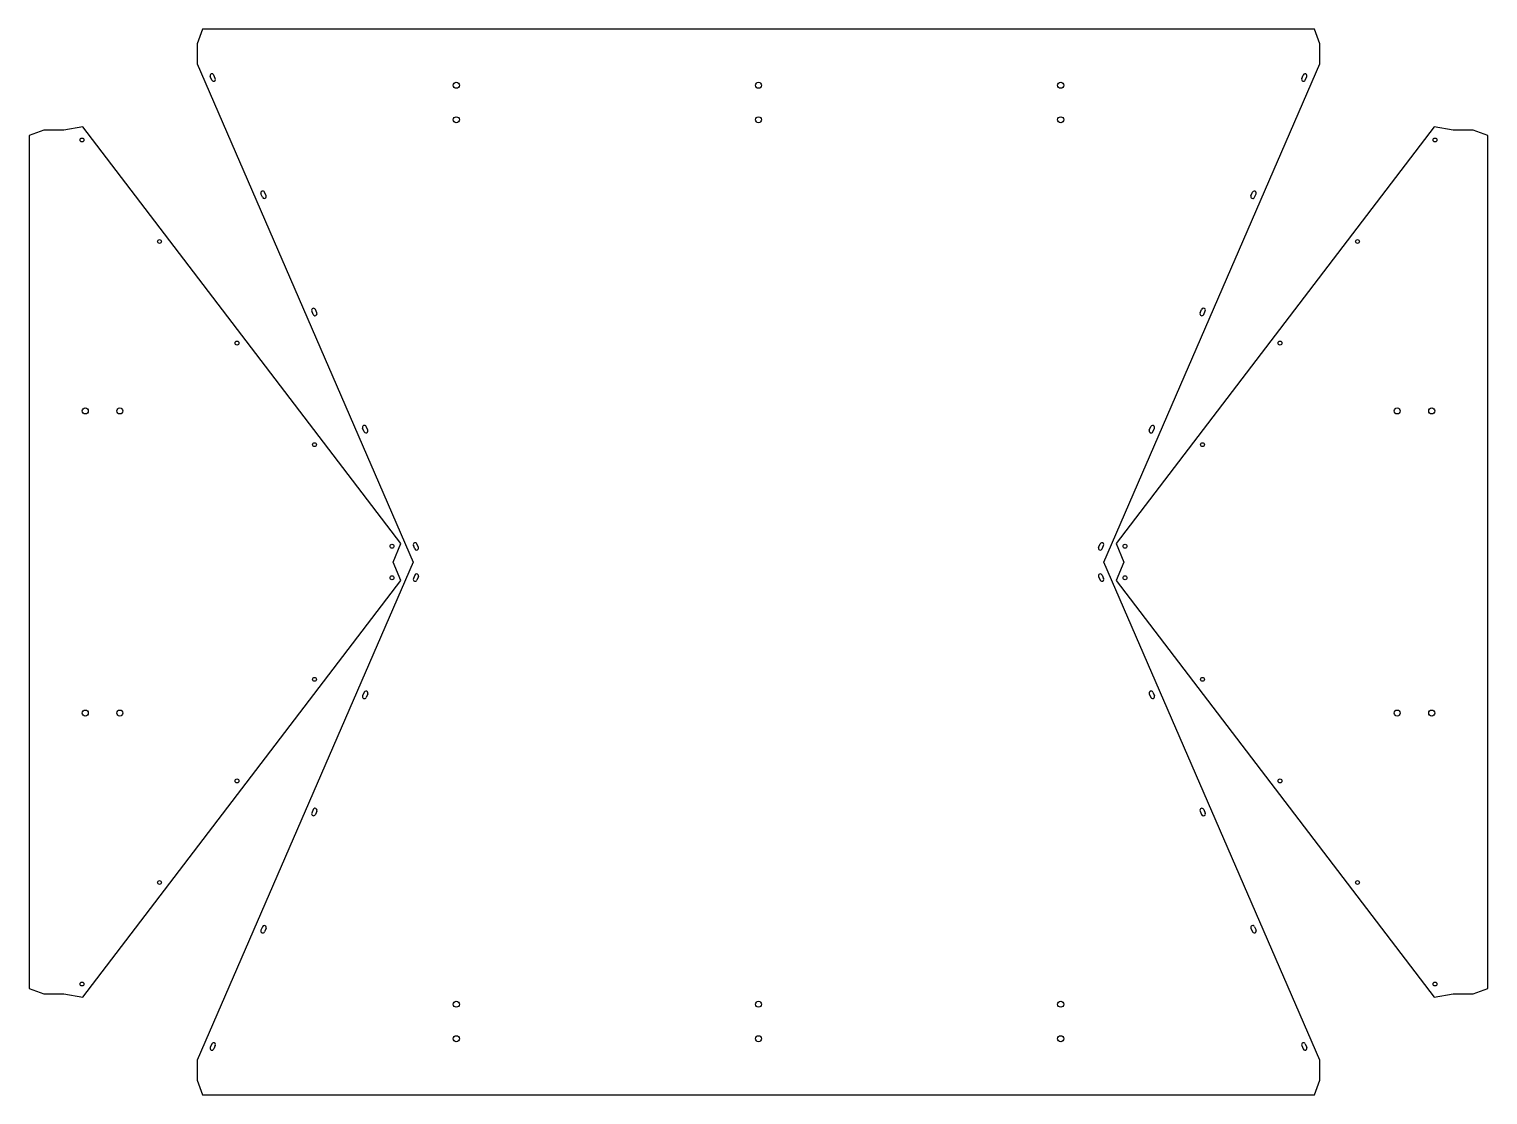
# Model space of a CAD drawing. Header units: millimetres. Extents: x -195 to 1495, y -617 to 617.
import ezdxf

# ---------------------------------------------------------------- set-up
doc = ezdxf.new("R2010")
doc.units = ezdxf.units.MM

msp = doc.modelspace()

# ---------------------------------------------------------------- linework, layer by layer
for p, q in [((6, 617.3543), (0, 600.3543)), ((1294, 617.3543), (6, 617.3543)), ((1300, 600.3543), (1294, 617.3543)), ((0, 600.3543), (0, 577.3543)), ((1300, 577.3543), (1300, 600.3543)), ((0, 577.3543), (250.1561, 0)), ((1049.8439, 0), (1300, 577.3543)), ((16.6897, 558.3284), (14.9007, 562.4575)), ((20.8188, 560.1175), (19.0297, 564.2466)), ((1279.1812, 560.1175), (1280.9703, 564.2466)), ((1283.3103, 558.3284), (1285.0993, 562.4575)), ((-177.7397, 500.3078), (-194.7397, 494.3078)), ((-194.7397, 494.3078), (-194.7397, -494.3078)), ((-154.7397, 500.3078), (-177.7397, 500.3078)), ((-132.5681, 504.2173), (-154.7397, 500.3078)), ((235.7731, 21.2755), (-132.5681, 504.2173)), ((1432.5681, 504.2173), (1064.2269, 21.2755)), ((1454.7397, 500.3078), (1432.5681, 504.2173)), ((1477.7397, 500.3078), (1454.7397, 500.3078)), ((1494.7397, 494.3078), (1477.7397, 500.3078)), ((1494.7397, -494.3078), (1494.7397, 494.3078)), ((75.5295, 422.5276), (73.7405, 426.6566)), ((79.6586, 424.3166), (77.8696, 428.4457)), ((1220.3414, 424.3166), (1222.1304, 428.4457)), ((1224.4705, 422.5276), (1226.2595, 426.6566)), ((134.3693, 286.7267), (132.5803, 290.8558)), ((138.4984, 288.5157), (136.7094, 292.6448)), ((1161.5016, 288.5157), (1163.2906, 292.6448)), ((1165.6307, 286.7267), (1167.4197, 290.8558)), ((193.2091, 150.9258), (191.4201, 155.0549)), ((197.3382, 152.7149), (195.5492, 156.8439)), ((1102.6618, 152.7149), (1104.4508, 156.8439)), ((1106.7909, 150.9258), (1108.5799, 155.0549)), ((226.8467, 0), (235.7731, 21.2755)), ((252.0489, 15.1249), (250.2599, 19.254)), ((256.178, 16.914), (254.389, 21.0431)), ((1043.822, 16.914), (1045.611, 21.0431)), ((1047.9511, 15.1249), (1049.7401, 19.254)), ((1064.2269, 21.2755), (1073.1533, 0)), ((250.1561, 0), (0, -577.3543)), ((235.7731, -21.2755), (226.8467, 0)), ((1300, -577.3543), (1049.8439, 0)), ((1073.1533, 0), (1064.2269, -21.2755)), ((252.0489, -15.1249), (250.2599, -19.254)), ((1047.9511, -15.1249), (1049.7401, -19.254)), ((-132.5681, -504.2173), (235.7731, -21.2755)), ((256.178, -16.914), (254.389, -21.0431)), ((1043.822, -16.914), (1045.611, -21.0431)), ((1064.2269, -21.2755), (1432.5681, -504.2173)), ((193.2091, -150.9258), (191.4201, -155.0549)), ((1106.7909, -150.9258), (1108.5799, -155.0549)), ((197.3382, -152.7149), (195.5492, -156.8439)), ((1102.6618, -152.7149), (1104.4508, -156.8439)), ((134.3693, -286.7267), (132.5803, -290.8558)), ((1165.6307, -286.7267), (1167.4197, -290.8558)), ((138.4984, -288.5157), (136.7094, -292.6448)), ((1161.5016, -288.5157), (1163.2906, -292.6448)), ((75.5295, -422.5276), (73.7405, -426.6566)), ((79.6586, -424.3166), (77.8696, -428.4457)), ((1220.3414, -424.3166), (1222.1304, -428.4457)), ((1224.4705, -422.5276), (1226.2595, -426.6566)), ((-194.7397, -494.3078), (-177.7397, -500.3078)), ((-177.7397, -500.3078), (-154.7397, -500.3078)), ((-154.7397, -500.3078), (-132.5681, -504.2173)), ((1432.5681, -504.2173), (1454.7397, -500.3078)), ((1454.7397, -500.3078), (1477.7397, -500.3078)), ((1477.7397, -500.3078), (1494.7397, -494.3078)), ((16.6897, -558.3284), (14.9007, -562.4575)), ((20.8188, -560.1175), (19.0297, -564.2466)), ((1279.1812, -560.1175), (1280.9703, -564.2466)), ((1283.3103, -558.3284), (1285.0993, -562.4575)), ((0, -577.3543), (0, -600.3543)), ((1300, -600.3543), (1300, -577.3543)), ((0, -600.3543), (6, -617.3543)), ((1294, -617.3543), (1300, -600.3543)), ((6, -617.3543), (1294, -617.3543))]:
    msp.add_line(p, q)
for centre, radius in [((300, 552.3543), 3.5), ((650, 552.3543), 3.5), ((1000, 552.3543), 3.5), ((300, 512.3543), 3.5), ((650, 512.3543), 3.5), ((1000, 512.3543), 3.5), ((-133.5419, 489.0044), 2.25), ((1433.5419, 489.0044), 2.25), ((-43.7881, 371.3258), 2.25), ((1343.7881, 371.3258), 2.25), ((45.9658, 253.6472), 2.25), ((1254.0342, 253.6472), 2.25), ((-129.7397, 175), 3.5), ((-89.7397, 175), 3.5), ((1389.7397, 175), 3.5), ((1429.7397, 175), 3.5), ((135.7196, 135.9686), 2.25), ((1164.2804, 135.9686), 2.25), ((225.4734, 18.2901), 2.25), ((1074.5266, 18.2901), 2.25), ((225.4734, -18.2901), 2.25), ((1074.5266, -18.2901), 2.25), ((135.7196, -135.9686), 2.25), ((1164.2804, -135.9686), 2.25), ((-129.7397, -175), 3.5), ((-89.7397, -175), 3.5), ((1389.7397, -175), 3.5), ((1429.7397, -175), 3.5), ((45.9658, -253.6472), 2.25), ((1254.0342, -253.6472), 2.25), ((-43.7881, -371.3258), 2.25), ((1343.7881, -371.3258), 2.25), ((-133.5419, -489.0044), 2.25), ((1433.5419, -489.0044), 2.25), ((300, -512.3543), 3.5), ((650, -512.3543), 3.5), ((1000, -512.3543), 3.5), ((300, -552.3543), 3.5), ((650, -552.3543), 3.5), ((1000, -552.3543), 3.5)]:
    msp.add_circle(centre, radius)
for centre, start, end in [((16.9652, 563.352), 23.4261, 203.4261), ((18.7543, 559.223), 203.4261, 23.4261), ((1281.2457, 559.223), 156.5739, 336.5739), ((1283.0348, 563.352), 336.5739, 156.5739), ((75.805, 427.5512), 23.4261, 203.4261), ((77.5941, 423.4221), 203.4261, 23.4261), ((1222.4059, 423.4221), 156.5739, 336.5739), ((1224.195, 427.5512), 336.5739, 156.5739), ((134.6448, 291.7503), 23.4261, 203.4261), ((136.4339, 287.6212), 203.4261, 23.4261), ((1163.5661, 287.6212), 156.5739, 336.5739), ((1165.3552, 291.7503), 336.5739, 156.5739), ((193.4846, 155.9494), 23.4261, 203.4261), ((195.2737, 151.8203), 203.4261, 23.4261), ((1104.7263, 151.8203), 156.5739, 336.5739), ((1106.5154, 155.9494), 336.5739, 156.5739), ((252.3244, 20.1485), 23.4261, 203.4261), ((254.1135, 16.0195), 203.4261, 23.4261), ((1045.8865, 16.0195), 156.5739, 336.5739), ((1047.6756, 20.1485), 336.5739, 156.5739), ((254.1135, -16.0195), 336.5739, 156.5739), ((1045.8865, -16.0195), 23.4261, 203.4261), ((252.3244, -20.1485), 156.5739, 336.5739), ((1047.6756, -20.1485), 203.4261, 23.4261), ((195.2737, -151.8203), 336.5739, 156.5739), ((1104.7263, -151.8203), 23.4261, 203.4261), ((193.4846, -155.9494), 156.5739, 336.5739), ((1106.5154, -155.9494), 203.4261, 23.4261), ((136.4339, -287.6212), 336.5739, 156.5739), ((1163.5661, -287.6212), 23.4261, 203.4261), ((134.6448, -291.7503), 156.5739, 336.5739), ((1165.3552, -291.7503), 203.4261, 23.4261), ((77.5941, -423.4221), 336.5739, 156.5739), ((1222.4059, -423.4221), 23.4261, 203.4261), ((75.805, -427.5512), 156.5739, 336.5739), ((1224.195, -427.5512), 203.4261, 23.4261), ((18.7543, -559.223), 336.5739, 156.5739), ((1281.2457, -559.223), 23.4261, 203.4261), ((16.9652, -563.352), 156.5739, 336.5739), ((1283.0348, -563.352), 203.4261, 23.4261)]:
    msp.add_arc(centre, 2.25, start, end)

doc.saveas('drawing.dxf')
